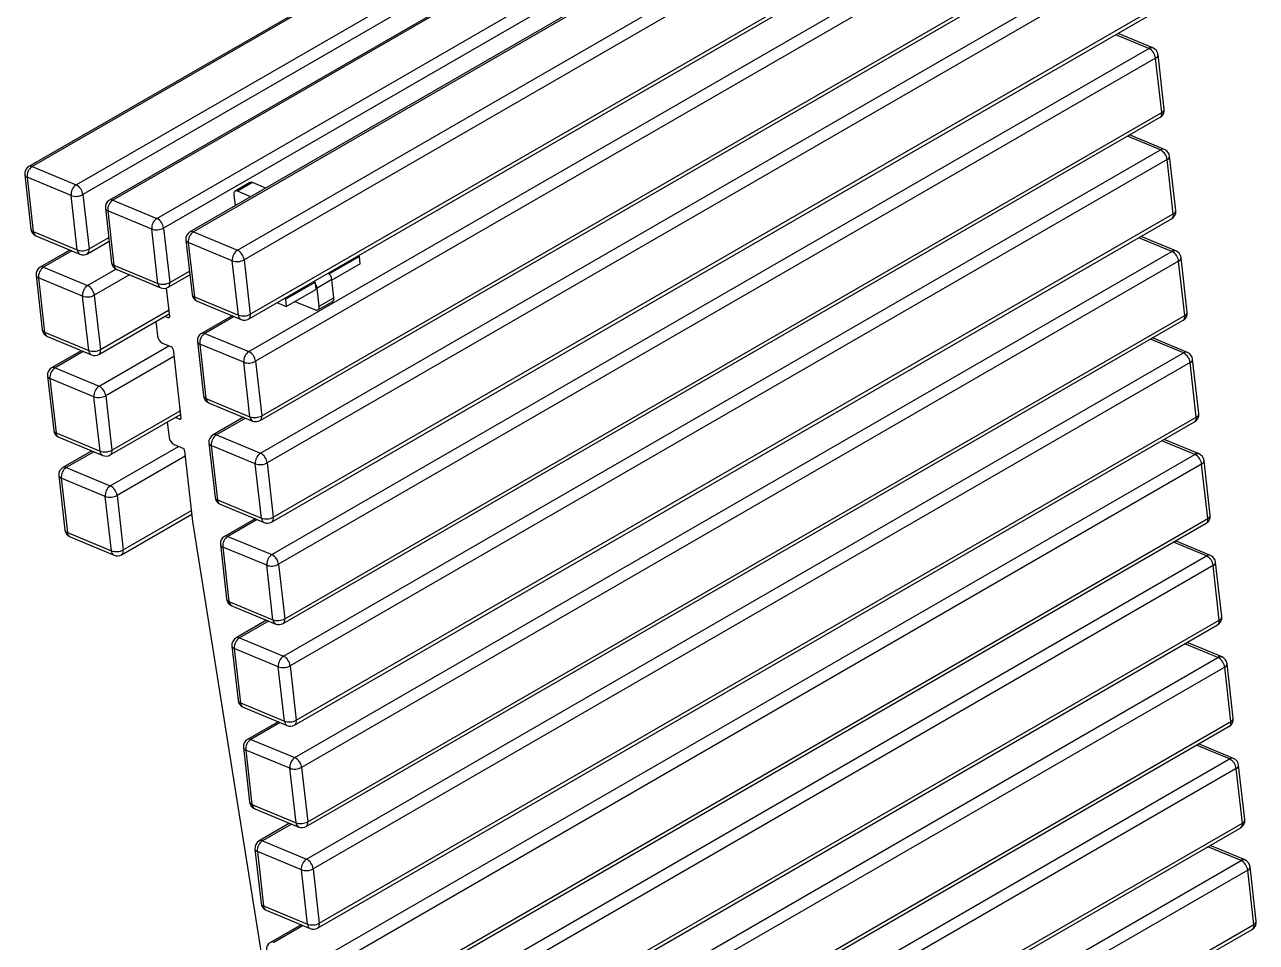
# Model space of a CAD drawing. Header units: millimetres. Extents: x 1508 to 7448, y -3239 to 961.
# Drawn here: x 5548 to 6466, y -682 to 3 of the extents above; entities that cross this region are included whole.
import ezdxf

# ---------------------------------------------------------------- set-up
doc = ezdxf.new("R2010")
doc.units = ezdxf.units.MM

# ---------------------------------------------------------------- blocks, each defined once
blk = doc.blocks.new('izometria')
for p, q in [((1066.75, 2626.43), (648.14, 2384.77)), ((1068.36, 2626.42), (649.75, 2384.77)), ((670.76, 2376.04), (1089.37, 2617.7)), ((1092.56, 2613.07), (673.95, 2371.41)), ((1105.27, 2610.42), (686.66, 2368.77)), ((1106.87, 2610.42), (688.27, 2368.76)), ((709.27, 2360.04), (1127.88, 2601.69)), ((1131.07, 2597.07), (712.47, 2355.41)), ((1143.68, 2595.29), (725.07, 2353.63)), ((1145.29, 2595.28), (726.68, 2353.63)), ((747.69, 2344.9), (1166.3, 2586.55)), ((1169.49, 2581.93), (750.88, 2340.27)), ((753.03, 2312.01), (1171.63, 2553.67)), ((753.83, 2314.31), (1172.43, 2555.97)), ((753.18, 2296.44), (1171.79, 2538.1)), ((1174.98, 2533.47), (756.38, 2291.82)), ((758.52, 2263.56), (1177.13, 2505.21)), ((759.32, 2265.86), (1177.93, 2507.52)), ((758.68, 2247.99), (1177.28, 2489.64)), ((1180.48, 2485.02), (761.87, 2243.36)), ((764.81, 2217.4), (1183.42, 2459.06)), ((764.01, 2215.1), (1182.62, 2456.76)), ((1182.78, 2441.19), (1167, 2447.74)), ((1184.71, 2441.42), (1168.04, 2448.34)), ((764.17, 2199.53), (1182.78, 2441.19)), ((1185.97, 2436.56), (767.36, 2194.91)), ((1188.91, 2410.6), (1185.97, 2436.56)), ((1190.09, 2412.22), (1187.15, 2438.18)), ((770.31, 2168.95), (1188.91, 2410.6)), ((769.51, 2166.65), (1188.11, 2408.3)), ((1188.27, 2392.73), (1172.5, 2399.29)), ((1190.2, 2392.96), (1173.54, 2399.89)), ((769.66, 2151.08), (1188.27, 2392.73)), ((1191.47, 2388.11), (772.86, 2146.45)), ((1194.41, 2362.15), (1191.47, 2388.11)), ((1195.58, 2363.76), (1192.64, 2389.72)), ((649.75, 2384.77), (670.76, 2376.04)), ((646.17, 2380.86), (649.11, 2354.9)), ((668.32, 2370.94), (647.31, 2379.67)), ((647.31, 2379.67), (650.26, 2353.72)), ((753.66, 2377.11), (746.59, 2373.03)), ((754.87, 2377.11), (747.79, 2373.02)), ((761.19, 2374.48), (754.87, 2377.11)), ((671.27, 2344.99), (668.32, 2370.94)), ((673.95, 2371.41), (676.9, 2345.46)), ((745.99, 2371.3), (746.58, 2366.05)), ((754.12, 2370.4), (747.79, 2373.02)), ((684.68, 2364.85), (687.63, 2338.89)), ((706.84, 2354.94), (685.83, 2363.67)), ((685.83, 2363.67), (688.77, 2337.71)), ((688.27, 2368.76), (709.27, 2360.04)), ((775, 2118.19), (1193.61, 2359.85)), ((775.8, 2120.49), (1194.41, 2362.15)), ((650.26, 2353.72), (671.27, 2344.99)), ((709.78, 2328.98), (706.84, 2354.94)), ((712.47, 2355.41), (715.41, 2329.45)), ((726.68, 2353.63), (747.69, 2344.9)), ((651.55, 2351.65), (672.56, 2342.93)), ((676.09, 2343.16), (686.46, 2349.14)), ((676.9, 2345.46), (686.27, 2350.87)), ((723.1, 2349.71), (726.04, 2323.76)), ((745.25, 2339.8), (724.25, 2348.53)), ((724.25, 2348.53), (727.19, 2322.57)), ((1193.77, 2344.28), (1177.99, 2350.83)), ((1195.69, 2344.51), (1179.03, 2351.43)), ((667.75, 2344.92), (653.59, 2336.75)), ((668.69, 2344.53), (655.2, 2336.75)), ((750.88, 2340.27), (753.83, 2314.31)), ((775.16, 2102.62), (1193.77, 2344.28)), ((805.96, 2341.88), (791.81, 2333.72)), ((805.27, 2342.17), (805.96, 2341.88)), ((806.35, 2338.42), (805.96, 2341.88)), ((1201.08, 2315.31), (1198.13, 2341.27)), ((655.2, 2336.75), (676.2, 2328.02)), ((676.2, 2328.02), (689.72, 2335.82)), ((688.77, 2337.71), (709.78, 2328.98)), ((690.07, 2335.65), (711.07, 2326.92)), ((715.41, 2329.45), (724.78, 2334.86)), ((748.2, 2313.84), (745.25, 2339.8)), ((1196.96, 2339.65), (778.35, 2097.99)), ((806.35, 2338.42), (792.83, 2330.62)), ((1199.9, 2313.69), (1196.96, 2339.65)), ((651.61, 2332.83), (654.56, 2306.88)), ((673.77, 2322.92), (652.76, 2331.65)), ((652.76, 2331.65), (655.7, 2305.69)), ((696.21, 2333.1), (679.4, 2323.39)), ((714.61, 2327.15), (724.98, 2333.14)), ((770.6, 2321.47), (784.74, 2329.64)), ((784.74, 2329.64), (784.05, 2329.92)), ((784.74, 2329.64), (785.14, 2326.18)), ((792.81, 2330.83), (785.74, 2326.75)), ((791.81, 2333.72), (791.12, 2334.01)), ((791.89, 2333.06), (791.81, 2333.72)), ((793.79, 2322.18), (792.81, 2330.83)), ((676.71, 2296.96), (673.77, 2322.92)), ((679.4, 2323.39), (682.34, 2297.43)), ((713.67, 2326.76), (715.21, 2313.18)), ((727.19, 2322.57), (748.2, 2313.84)), ((770.99, 2318.01), (785.14, 2326.18)), ((786.72, 2318.1), (785.74, 2326.75)), ((728.48, 2320.51), (749.49, 2311.78)), ((766.59, 2319.84), (770.99, 2318.01)), ((769.91, 2321.76), (770.6, 2321.47)), ((770.6, 2321.47), (770.99, 2318.01)), ((775.17, 2320.42), (784.91, 2316.38)), ((786.12, 2316.37), (793.19, 2320.45)), ((786.72, 2318.1), (793.79, 2322.18)), ((681.54, 2295.13), (715.06, 2314.49)), ((682.34, 2297.43), (714.87, 2316.21)), ((708.8, 2310.87), (709.58, 2303.98)), ((714.61, 2312.61), (712.98, 2313.28)), ((714.61, 2312.61), (715.21, 2312.95)), ((745.15, 2313.59), (730.57, 2305.17)), ((746.08, 2313.2), (732.18, 2305.17)), ((780.49, 2069.74), (1199.1, 2311.39)), ((781.29, 2072.04), (1199.9, 2313.69)), ((655.7, 2305.69), (676.71, 2296.96)), ((732.18, 2305.17), (753.18, 2296.44)), ((657, 2303.63), (678, 2294.9)), ((681.65, 2279.99), (715.01, 2299.25)), ((711.98, 2300.51), (716.18, 2298.76)), ((728.59, 2301.26), (731.54, 2275.3)), ((750.75, 2291.35), (729.74, 2300.08)), ((729.74, 2300.08), (732.68, 2274.12)), ((1199.26, 2295.82), (1183.48, 2302.38)), ((1201.19, 2296.05), (1184.52, 2302.98)), ((673.19, 2296.9), (659.03, 2288.73)), ((674.13, 2296.51), (660.64, 2288.72)), ((717.37, 2294.15), (684.84, 2275.37)), ((716.98, 2297.61), (720.7, 2264.73)), ((780.65, 2054.16), (1199.26, 2295.82)), ((660.64, 2288.72), (681.65, 2279.99)), ((753.69, 2265.39), (750.75, 2291.35)), ((756.38, 2291.82), (759.32, 2265.86)), ((1202.45, 2291.2), (783.85, 2049.54)), ((1205.4, 2265.24), (1202.45, 2291.2)), ((1206.57, 2266.85), (1203.63, 2292.81)), ((657.06, 2284.81), (660, 2258.85)), ((679.21, 2274.9), (658.2, 2283.63)), ((658.2, 2283.63), (661.15, 2257.67)), ((684.84, 2275.37), (687.78, 2249.41)), ((682.15, 2248.94), (679.21, 2274.9)), ((732.68, 2274.12), (753.69, 2265.39)), ((733.98, 2272.06), (754.98, 2263.33)), ((686.98, 2247.11), (720.51, 2266.46)), ((687.78, 2249.41), (720.31, 2268.19)), ((720.1, 2264.15), (718.01, 2265.02)), ((720.1, 2264.15), (720.7, 2264.5)), ((750.64, 2265.13), (736.06, 2256.72)), ((751.58, 2264.74), (737.67, 2256.72)), ((786.79, 2023.58), (1205.4, 2265.24)), ((661.15, 2257.67), (682.15, 2248.94)), ((714.24, 2262.85), (715.07, 2255.52)), ((785.99, 2021.28), (1204.59, 2262.94)), ((662.44, 2255.61), (683.45, 2246.88)), ((717.47, 2252.05), (721.67, 2250.31)), ((734.09, 2252.8), (737.03, 2226.85)), ((737.67, 2256.72), (758.68, 2247.99)), ((1204.75, 2247.37), (1188.98, 2253.92)), ((1206.68, 2247.6), (1190.02, 2254.52)), ((678.17, 2249.07), (664.43, 2241.14)), ((679.11, 2248.68), (666.04, 2241.13)), ((687.04, 2232.4), (719.57, 2251.18)), ((722.76, 2246.56), (690.24, 2227.78)), ((722.47, 2249.15), (726.3, 2215.41)), ((756.24, 2242.89), (735.23, 2251.62)), ((735.23, 2251.62), (738.18, 2225.66)), ((786.15, 2005.71), (1204.75, 2247.37)), ((666.04, 2241.13), (687.04, 2232.4)), ((759.18, 2216.93), (756.24, 2242.89)), ((761.87, 2243.36), (764.81, 2217.4)), ((1207.95, 2242.74), (789.34, 2001.08)), ((1210.89, 2216.78), (1207.95, 2242.74)), ((1212.06, 2218.4), (1209.12, 2244.35)), ((662.45, 2237.22), (665.4, 2211.26)), ((684.61, 2227.31), (663.6, 2236.04)), ((663.6, 2236.04), (666.54, 2210.08)), ((687.55, 2201.35), (684.61, 2227.31)), ((690.24, 2227.78), (693.18, 2201.82)), ((738.18, 2225.66), (759.18, 2216.93)), ((739.47, 2223.6), (760.48, 2214.87)), ((692.38, 2199.52), (725.9, 2218.87)), ((693.18, 2201.82), (725.71, 2220.6)), ((756.13, 2216.68), (741.56, 2208.26)), ((792.28, 1975.13), (1210.89, 2216.78)), ((726.3, 2215.41), (768.47, 1949.51)), ((757.07, 2216.29), (743.16, 2208.26)), ((791.48, 1972.82), (1210.09, 2214.48)), ((666.54, 2210.08), (687.55, 2201.35)), ((667.84, 2208.02), (688.84, 2199.29)), ((743.16, 2208.26), (764.17, 2199.53)), ((1210.25, 2198.91), (1194.47, 2205.47)), ((1212.17, 2199.14), (1195.51, 2206.07)), ((739.58, 2204.35), (742.52, 2178.39)), ((761.74, 2194.44), (740.73, 2203.17)), ((740.73, 2203.17), (743.67, 2177.21)), ((791.64, 1957.25), (1210.25, 2198.91)), ((764.68, 2168.48), (761.74, 2194.44)), ((767.36, 2194.91), (770.31, 2168.95)), ((1213.44, 2194.28), (794.83, 1952.63)), ((1216.38, 2168.33), (1213.44, 2194.28)), ((1217.56, 2169.94), (1214.61, 2195.9)), ((743.67, 2177.21), (764.68, 2168.48)), ((744.96, 2175.15), (765.97, 2166.42)), ((761.63, 2168.22), (747.05, 2159.81)), ((762.56, 2167.83), (748.66, 2159.8)), ((796.97, 1924.37), (1215.58, 2166.03)), ((797.78, 1926.67), (1216.38, 2168.33)), ((748.66, 2159.8), (769.66, 2151.08)), ((745.07, 2155.89), (748.02, 2129.93)), ((767.23, 2145.98), (746.22, 2154.71)), ((746.22, 2154.71), (749.16, 2128.75)), ((1215.74, 2150.45), (1199.96, 2157.01)), ((1217.67, 2150.69), (1201, 2157.61)), ((770.17, 2120.02), (767.23, 2145.98)), ((772.86, 2146.45), (775.8, 2120.49)), ((797.13, 1908.8), (1215.74, 2150.45)), ((1223.05, 2121.49), (1220.11, 2147.44)), ((1218.93, 2145.83), (800.33, 1904.17)), ((1221.88, 2119.87), (1218.93, 2145.83)), ((749.16, 2128.75), (770.17, 2120.02)), ((750.46, 2126.69), (771.47, 2117.96)), ((767.12, 2119.77), (752.54, 2111.35)), ((768.06, 2119.38), (754.15, 2111.35)), ((802.47, 1875.91), (1221.08, 2117.57)), ((803.27, 1878.21), (1221.88, 2119.87)), ((754.15, 2111.35), (775.16, 2102.62)), ((750.57, 2107.44), (753.51, 2081.48)), ((772.72, 2097.53), (751.71, 2106.25)), ((751.71, 2106.25), (754.66, 2080.3)), ((1221.23, 2102), (1205.46, 2108.55)), ((1223.16, 2102.23), (1206.5, 2109.16)), ((802.63, 1860.34), (1221.23, 2102)), ((1228.54, 2073.03), (1225.6, 2098.99)), ((775.67, 2071.57), (772.72, 2097.53)), ((778.35, 2097.99), (781.29, 2072.04)), ((1224.43, 2097.37), (805.82, 1855.72)), ((1227.37, 2071.42), (1224.43, 2097.37)), ((754.66, 2080.3), (775.67, 2071.57)), ((755.95, 2078.24), (776.96, 2069.51)), ((772.61, 2071.31), (758.04, 2062.9)), ((773.55, 2070.92), (759.64, 2062.89)), ((808.76, 1829.76), (1227.37, 2071.42)), ((807.96, 1827.46), (1226.57, 2069.12)), ((756.06, 2058.98), (759, 2033.02)), ((778.22, 2049.07), (757.21, 2057.8)), ((757.21, 2057.8), (760.15, 2031.84)), ((759.64, 2062.89), (780.65, 2054.16)), ((1226.73, 2053.54), (1210.95, 2060.1)), ((1228.65, 2053.78), (1211.99, 2060.7)), ((808.12, 1811.89), (1226.73, 2053.54)), ((781.16, 2023.11), (778.22, 2049.07)), ((783.85, 2049.54), (786.79, 2023.58)), ((1229.92, 2048.92), (811.31, 1807.26)), ((1232.86, 2022.96), (1229.92, 2048.92)), ((1234.04, 2024.57), (1231.09, 2050.53)), ((760.15, 2031.84), (781.16, 2023.11)), ((761.44, 2029.78), (782.45, 2021.05)), ((778.11, 2022.86), (763.53, 2014.44)), ((779.05, 2022.47), (765.14, 2014.44)), ((814.26, 1781.3), (1232.86, 2022.96)), ((813.46, 1779), (1232.06, 2020.66))]:
    blk.add_line(p, q)
at = {"flags": 128}
for points in [[(747.79, 2373.02), (747.39, 2373.14), (747.01, 2373.16), (746.68, 2373.07), (746.4, 2372.88), (746.18, 2372.6), (746.04, 2372.23), (745.97, 2371.79), (745.99, 2371.3)], [(784.91, 2316.38), (785.32, 2316.25), (785.69, 2316.24), (786.03, 2316.33), (786.31, 2316.52), (786.53, 2316.8), (786.67, 2317.17), (786.74, 2317.61), (786.72, 2318.1)], [(715.21, 2313.18), (715.22, 2313.02), (715.19, 2312.87), (715.15, 2312.75), (715.07, 2312.66), (714.98, 2312.59), (714.87, 2312.56), (714.74, 2312.57), (714.61, 2312.61)], [(720.7, 2264.73), (720.71, 2264.56), (720.69, 2264.42), (720.64, 2264.29), (720.57, 2264.2), (720.47, 2264.14), (720.36, 2264.11), (720.24, 2264.11), (720.1, 2264.15)]]:
    blk.add_lwpolyline(points, dxfattribs=at)
for centre, radius, start, end in [((1183.97, 2439.4), 2.15, 70.06324, 123.70655), ((1179.98, 2435.84), 6.03, 6.86308, 62.38564), ((1183.17, 2437.73), 4, 6.46828, 67.43629), ((1185.38, 2438.23), 1.77, 289.66508, 358.3138), ((1186.11, 2411.77), 4, 299.99731, 6.46828), ((1186.71, 2410.08), 2.26, 308.23528, 13.35639), ((1188.25, 2412.32), 1.84, 291.17414, 356.80473), ((1189.47, 2390.94), 2.15, 70.06324, 123.70655), ((1188.66, 2389.27), 4, 6.46828, 67.43629), ((1185.48, 2387.39), 6.03, 6.86308, 62.38564), ((1190.87, 2389.77), 1.77, 289.66508, 358.3138), ((650.14, 2381.31), 4, 119.99731, 186.46828), ((652.81, 2380.18), 5.51, 123.64115, 185.24258), ((648.94, 2383.21), 1.76, 62.66761, 117.11222), ((647.73, 2381.23), 1.61, 193.35792, 254.86584), ((673.81, 2371.45), 5.51, 123.64115, 185.24258), ((667.96, 2370.69), 6.03, 6.86308, 62.38564), ((754.26, 2375.94), 1.32, 62.66761, 117.11222), ((670.6, 2377.63), 7.06, 251.17811, 298.34507), ((688.66, 2365.3), 4, 119.99731, 186.46828), ((686.25, 2365.22), 1.61, 193.35792, 254.86584), ((691.32, 2364.17), 5.51, 123.64115, 185.24258), ((687.46, 2367.2), 1.76, 62.66761, 117.11222), ((1191.61, 2363.31), 4, 299.99731, 6.46828), ((1193.74, 2363.87), 1.84, 291.17414, 356.80473), ((712.33, 2355.45), 5.51, 123.64115, 185.24258), ((706.48, 2354.69), 6.03, 6.86308, 62.38564), ((1192.21, 2361.63), 2.26, 308.23528, 13.35639), ((653.09, 2355.35), 4, 186.46828, 247.43629), ((650.68, 2355.27), 1.61, 193.35792, 254.86584), ((652.59, 2353.74), 2.33, 180.67951, 243.54936), ((709.12, 2361.62), 7.06, 251.17811, 298.34507), ((727.07, 2350.17), 4, 119.99731, 186.46828), ((729.74, 2349.04), 5.51, 123.64115, 185.24258), ((725.88, 2352.07), 1.76, 62.66761, 117.11222), ((724.67, 2350.09), 1.61, 193.35792, 254.86584), ((673.54, 2351.67), 7.06, 251.17811, 298.34507), ((673.6, 2345.01), 2.33, 180.67951, 243.54936), ((674.09, 2346.62), 4, 247.43629, 299.99731), ((674.69, 2344.93), 2.26, 308.23528, 13.35639), ((750.74, 2340.31), 5.51, 123.64115, 185.24258), ((747.53, 2346.49), 7.06, 251.17811, 298.34507), ((744.89, 2339.55), 6.03, 6.86308, 62.38564), ((1194.96, 2342.49), 2.15, 70.06324, 123.70655), ((1190.97, 2338.93), 6.03, 6.86308, 62.38564), ((1194.16, 2340.82), 4, 6.46828, 67.43629), ((1196.36, 2341.32), 1.77, 289.66508, 358.3138), ((655.59, 2333.28), 4, 119.99731, 186.46828), ((658.25, 2332.16), 5.51, 123.64115, 185.24258), ((654.39, 2335.18), 1.76, 62.66761, 117.11222), ((691.6, 2339.35), 4, 186.46828, 247.43629), ((689.19, 2339.27), 1.61, 193.35792, 254.86584), ((691.16, 2337.77), 2.38, 181.4365, 242.79237), ((653.18, 2333.21), 1.61, 193.35792, 254.86584), ((712.06, 2335.67), 7.06, 251.17811, 298.34507), ((712.16, 2329.04), 2.38, 181.4365, 242.79237), ((713.28, 2328.9), 2.2, 307.10553, 14.48614), ((780.97, 2326.08), 4.82, 7.96801, 36.9298), ((788.09, 2330.19), 4.77, 7.7216, 51.98303), ((679.26, 2323.43), 5.51, 123.64115, 185.24258), ((676.04, 2329.6), 7.06, 251.17811, 298.34507), ((673.41, 2322.67), 6.03, 6.86308, 62.38564), ((712.61, 2330.62), 4, 247.43629, 299.99731), ((730.02, 2324.21), 4, 186.46828, 247.43629), ((727.61, 2324.13), 1.61, 193.35792, 254.86584), ((729.52, 2322.6), 2.33, 180.67951, 243.54936), ((792.2, 2321.77), 1.65, 307.10553, 14.48614), ((750.47, 2320.53), 7.06, 251.17811, 298.34507), ((750.53, 2313.87), 2.33, 180.67951, 243.54936), ((751.03, 2315.48), 4, 247.43629, 299.99731), ((751.62, 2313.79), 2.26, 308.23528, 13.35639), ((1197.1, 2314.86), 4, 299.99731, 6.46828), ((1197.7, 2313.17), 2.26, 308.23528, 13.35639), ((1199.24, 2315.41), 1.84, 291.17414, 356.80473), ((658.53, 2307.33), 4, 186.46828, 247.43629), ((656.12, 2307.25), 1.61, 193.35792, 254.86584), ((658.09, 2305.75), 2.38, 181.4365, 242.79237), ((732.57, 2301.71), 4, 119.99731, 186.46828), ((735.23, 2300.58), 5.51, 123.64115, 185.24258), ((731.37, 2303.61), 1.76, 62.66761, 117.11222), ((714.07, 2304.52), 4.52, 186.86308, 242.38564), ((730.16, 2301.63), 1.61, 193.35792, 254.86584), ((678.99, 2303.65), 7.06, 251.17811, 298.34507), ((679.09, 2297.02), 2.38, 181.4365, 242.79237), ((679.54, 2298.6), 4, 247.43629, 299.99731), ((680.21, 2296.88), 2.2, 307.10553, 14.48614), ((715.48, 2297.43), 1.51, 6.86308, 62.38564), ((756.24, 2291.85), 5.51, 123.64115, 185.24258), ((750.39, 2291.1), 6.03, 6.86308, 62.38564), ((1200.45, 2294.03), 2.15, 70.06324, 123.70655), ((1196.46, 2290.47), 6.03, 6.86308, 62.38564), ((1199.65, 2292.36), 4, 6.46828, 67.43629), ((661.03, 2285.26), 4, 119.99731, 186.46828), ((663.69, 2284.13), 5.51, 123.64115, 185.24258), ((659.83, 2287.16), 1.76, 62.66761, 117.11222), ((753.03, 2298.03), 7.06, 251.17811, 298.34507), ((1201.86, 2292.86), 1.77, 289.66508, 358.3138), ((658.62, 2285.18), 1.61, 193.35792, 254.86584), ((684.7, 2275.4), 5.51, 123.64115, 185.24258), ((681.49, 2281.58), 7.06, 251.17811, 298.34507), ((678.85, 2274.65), 6.03, 6.86308, 62.38564), ((735.51, 2275.75), 4, 186.46828, 247.43629), ((733.1, 2275.67), 1.61, 193.35792, 254.86584), ((735.02, 2274.15), 2.33, 180.67951, 243.54936), ((755.97, 2272.07), 7.06, 251.17811, 298.34507), ((756.02, 2265.42), 2.33, 180.67951, 243.54936), ((756.52, 2267.02), 4, 247.43629, 299.99731), ((757.12, 2265.34), 2.26, 308.23528, 13.35639), ((1202.59, 2266.4), 4, 299.99731, 6.46828), ((1203.19, 2264.71), 2.26, 308.23528, 13.35639), ((1204.73, 2266.95), 1.84, 291.17414, 356.80473), ((663.98, 2259.3), 4, 186.46828, 247.43629), ((661.57, 2259.22), 1.61, 193.35792, 254.86584), ((663.53, 2257.73), 2.38, 181.4365, 242.79237), ((719.57, 2256.06), 4.52, 186.86308, 242.38564), ((738.06, 2253.25), 4, 119.99731, 186.46828), ((735.65, 2253.18), 1.61, 193.35792, 254.86584), ((740.72, 2252.13), 5.51, 123.64115, 185.24258), ((736.86, 2255.15), 1.76, 62.66761, 117.11222), ((684.43, 2255.62), 7.06, 251.17811, 298.34507), ((684.54, 2249), 2.38, 181.4365, 242.79237), ((684.98, 2250.57), 4, 247.43629, 299.99731), ((685.66, 2248.86), 2.2, 307.10553, 14.48614), ((720.97, 2248.97), 1.51, 6.86308, 62.38564), ((761.73, 2243.4), 5.51, 123.64115, 185.24258), ((755.88, 2242.64), 6.03, 6.86308, 62.38564), ((1205.95, 2245.58), 2.15, 70.06324, 123.70655), ((1201.96, 2242.02), 6.03, 6.86308, 62.38564), ((1205.15, 2243.9), 4, 6.46828, 67.43629), ((666.43, 2237.67), 4, 119.99731, 186.46828), ((669.09, 2236.54), 5.51, 123.64115, 185.24258), ((665.23, 2239.57), 1.76, 62.66761, 117.11222), ((758.52, 2249.57), 7.06, 251.17811, 298.34507), ((1207.35, 2244.41), 1.77, 289.66508, 358.3138), ((664.02, 2237.59), 1.61, 193.35792, 254.86584), ((690.1, 2227.81), 5.51, 123.64115, 185.24258), ((684.25, 2227.06), 6.03, 6.86308, 62.38564), ((686.89, 2233.99), 7.06, 251.17811, 298.34507), ((741, 2227.3), 4, 186.46828, 247.43629), ((738.6, 2227.22), 1.61, 193.35792, 254.86584), ((740.51, 2225.69), 2.33, 180.67951, 243.54936), ((761.46, 2223.62), 7.06, 251.17811, 298.34507), ((761.52, 2216.96), 2.33, 180.67951, 243.54936), ((762.61, 2216.88), 2.26, 308.23528, 13.35639), ((1208.09, 2217.95), 4, 299.99731, 6.46828), ((1208.69, 2216.26), 2.26, 308.23528, 13.35639), ((1210.22, 2218.5), 1.84, 291.17414, 356.80473), ((669.37, 2211.71), 4, 186.46828, 247.43629), ((666.96, 2211.63), 1.61, 193.35792, 254.86584), ((762.01, 2218.57), 4, 247.43629, 299.99731), ((668.88, 2210.11), 2.33, 180.67951, 243.54936), ((743.56, 2204.8), 4, 119.99731, 186.46828), ((746.22, 2203.67), 5.51, 123.64115, 185.24258), ((742.36, 2206.7), 1.76, 62.66761, 117.11222), ((689.83, 2208.03), 7.06, 251.17811, 298.34507), ((689.88, 2201.38), 2.33, 180.67951, 243.54936), ((690.38, 2202.98), 4, 247.43629, 299.99731), ((690.98, 2201.3), 2.26, 308.23528, 13.35639), ((741.15, 2204.72), 1.61, 193.35792, 254.86584), ((767.23, 2194.94), 5.51, 123.64115, 185.24258), ((761.37, 2194.18), 6.03, 6.86308, 62.38564), ((1211.44, 2197.12), 2.15, 70.06324, 123.70655), ((1207.45, 2193.56), 6.03, 6.86308, 62.38564), ((1210.64, 2195.45), 4, 6.46828, 67.43629), ((764.01, 2201.12), 7.06, 251.17811, 298.34507), ((1212.84, 2195.95), 1.77, 289.66508, 358.3138), ((746.5, 2178.84), 4, 186.46828, 247.43629), ((744.09, 2178.76), 1.61, 193.35792, 254.86584), ((746, 2177.24), 2.33, 180.67951, 243.54936), ((1213.58, 2169.49), 4, 299.99731, 6.46828), ((1215.72, 2170.04), 1.84, 291.17414, 356.80473), ((766.96, 2175.16), 7.06, 251.17811, 298.34507), ((767.01, 2168.51), 2.33, 180.67951, 243.54936), ((767.51, 2170.11), 4, 247.43629, 299.99731), ((768.11, 2168.42), 2.26, 308.23528, 13.35639), ((1214.18, 2167.8), 2.26, 308.23528, 13.35639), ((749.05, 2156.34), 4, 119.99731, 186.46828), ((751.71, 2155.21), 5.51, 123.64115, 185.24258), ((747.85, 2158.24), 1.76, 62.66761, 117.11222), ((746.64, 2156.26), 1.61, 193.35792, 254.86584), ((772.72, 2146.48), 5.51, 123.64115, 185.24258), ((769.51, 2152.66), 7.06, 251.17811, 298.34507), ((766.87, 2145.73), 6.03, 6.86308, 62.38564), ((1216.93, 2148.66), 2.15, 70.06324, 123.70655), ((1212.94, 2145.11), 6.03, 6.86308, 62.38564), ((1216.13, 2146.99), 4, 6.46828, 67.43629), ((1218.34, 2147.5), 1.77, 289.66508, 358.3138), ((751.99, 2130.38), 4, 186.46828, 247.43629), ((749.58, 2130.31), 1.61, 193.35792, 254.86584), ((751.5, 2128.78), 2.33, 180.67951, 243.54936), ((772.45, 2126.71), 7.06, 251.17811, 298.34507), ((772.5, 2120.05), 2.33, 180.67951, 243.54936), ((773, 2121.66), 4, 247.43629, 299.99731), ((773.6, 2119.97), 2.26, 308.23528, 13.35639), ((1219.08, 2121.03), 4, 299.99731, 6.46828), ((1219.67, 2119.35), 2.26, 308.23528, 13.35639), ((1221.21, 2121.59), 1.84, 291.17414, 356.80473), ((754.54, 2107.89), 4, 119.99731, 186.46828), ((757.2, 2106.76), 5.51, 123.64115, 185.24258), ((753.34, 2109.79), 1.76, 62.66761, 117.11222), ((752.13, 2107.81), 1.61, 193.35792, 254.86584), ((778.21, 2098.03), 5.51, 123.64115, 185.24258), ((772.36, 2097.27), 6.03, 6.86308, 62.38564), ((1222.43, 2100.21), 2.15, 70.06324, 123.70655), ((1218.44, 2096.65), 6.03, 6.86308, 62.38564), ((1221.63, 2098.54), 4, 6.46828, 67.43629), ((1223.83, 2099.04), 1.77, 289.66508, 358.3138), ((775, 2104.21), 7.06, 251.17811, 298.34507), ((757.49, 2081.93), 4, 186.46828, 247.43629), ((755.08, 2081.85), 1.61, 193.35792, 254.86584), ((756.99, 2080.32), 2.33, 180.67951, 243.54936), ((777.94, 2078.25), 7.06, 251.17811, 298.34507), ((778, 2071.6), 2.33, 180.67951, 243.54936), ((778.49, 2073.2), 4, 247.43629, 299.99731), ((779.09, 2071.51), 2.26, 308.23528, 13.35639), ((1224.57, 2072.58), 4, 299.99731, 6.46828), ((1225.17, 2070.89), 2.26, 308.23528, 13.35639), ((1226.71, 2073.13), 1.84, 291.17414, 356.80473), ((760.04, 2059.43), 4, 119.99731, 186.46828), ((757.63, 2059.35), 1.61, 193.35792, 254.86584), ((762.7, 2058.3), 5.51, 123.64115, 185.24258), ((758.84, 2061.33), 1.76, 62.66761, 117.11222), ((783.71, 2049.57), 5.51, 123.64115, 185.24258), ((777.86, 2048.82), 6.03, 6.86308, 62.38564), ((1227.92, 2051.75), 2.15, 70.06324, 123.70655), ((1223.93, 2048.2), 6.03, 6.86308, 62.38564), ((1227.12, 2050.08), 4, 6.46828, 67.43629), ((780.49, 2055.75), 7.06, 251.17811, 298.34507), ((1229.33, 2050.58), 1.77, 289.66508, 358.3138), ((762.98, 2033.47), 4, 186.46828, 247.43629), ((760.57, 2033.4), 1.61, 193.35792, 254.86584), ((762.48, 2031.87), 2.33, 180.67951, 243.54936), ((783.44, 2029.79), 7.06, 251.17811, 298.34507), ((783.49, 2023.14), 2.33, 180.67951, 243.54936), ((784.59, 2023.06), 2.26, 308.23528, 13.35639), ((1230.06, 2024.12), 4, 299.99731, 6.46828), ((1230.66, 2022.44), 2.26, 308.23528, 13.35639), ((1232.2, 2024.68), 1.84, 291.17414, 356.80473), ((783.99, 2024.74), 4, 247.43629, 299.99731), ((765.53, 2010.98), 4, 119.99731, 186.46828), ((764.33, 2012.88), 1.76, 62.66761, 117.11222)]:
    blk.add_arc(centre, radius, start, end)

msp = doc.modelspace()

# ---------------------------------------------------------------- block references
at = {"xscale": 1.562049935181366, "yscale": 1.562049935181366, "zscale": 1.562049935181366}
msp.add_blockref('izometria', (4538.59, -3828.42), dxfattribs=at)

doc.saveas('drawing.dxf')
